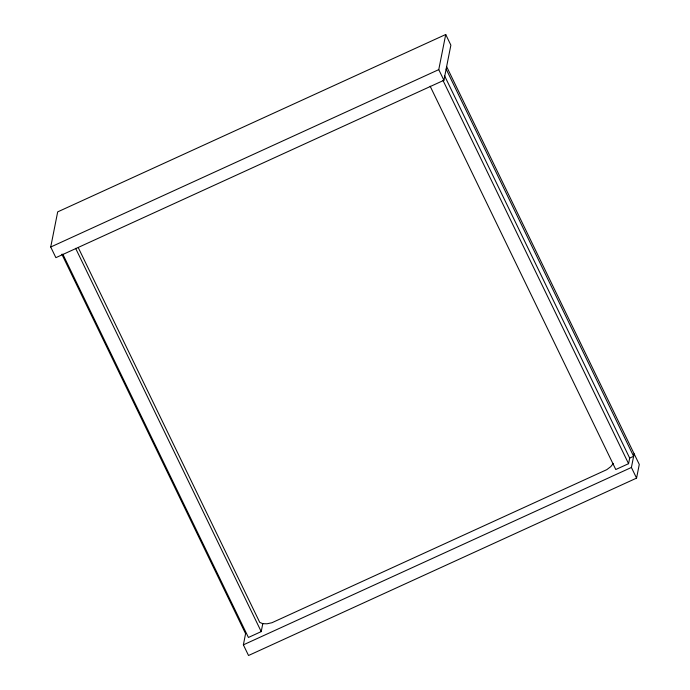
<?xml version="1.0" encoding="UTF-8"?>
<svg xmlns="http://www.w3.org/2000/svg" width="690" height="690" viewBox="0 0 690 690"><rect width="100%" height="100%" fill="white"/><g stroke="black" fill="none" stroke-linecap="round" stroke-linejoin="round"><path stroke-width="1.03" d="M50.724 247.02L57.684 211.882L445.723 34.5L450.872 45.152L443.92 80.282L55.881 257.663L50.724 247.02L438.762 69.63L445.723 34.5M446.628 66.594L639.276 464.43L636.559 478.118L248.529 655.5L243.372 644.848L245.58 633.67L61.841 254.231M62.807 254.144L248.417 637.465L261.217 631.609L262.821 623.51M430.155 86.216L615.773 469.528L628.573 463.68L629.685 458.091L444.541 75.745M636.559 478.118L631.41 467.466L634.119 453.779M613.375 463.395L610.754 466.656L606.786 469.657L271.929 622.734L267.021 623.795L262.769 623.674L259.742 622.389L78.341 247.788M629.685 458.091L633.618 456.288L446.137 69.104M243.372 644.848L631.41 467.466M438.762 69.63L443.92 80.282M442.963 80.359L628.573 463.68M75.607 248.297L261.217 631.609"/></g></svg>
